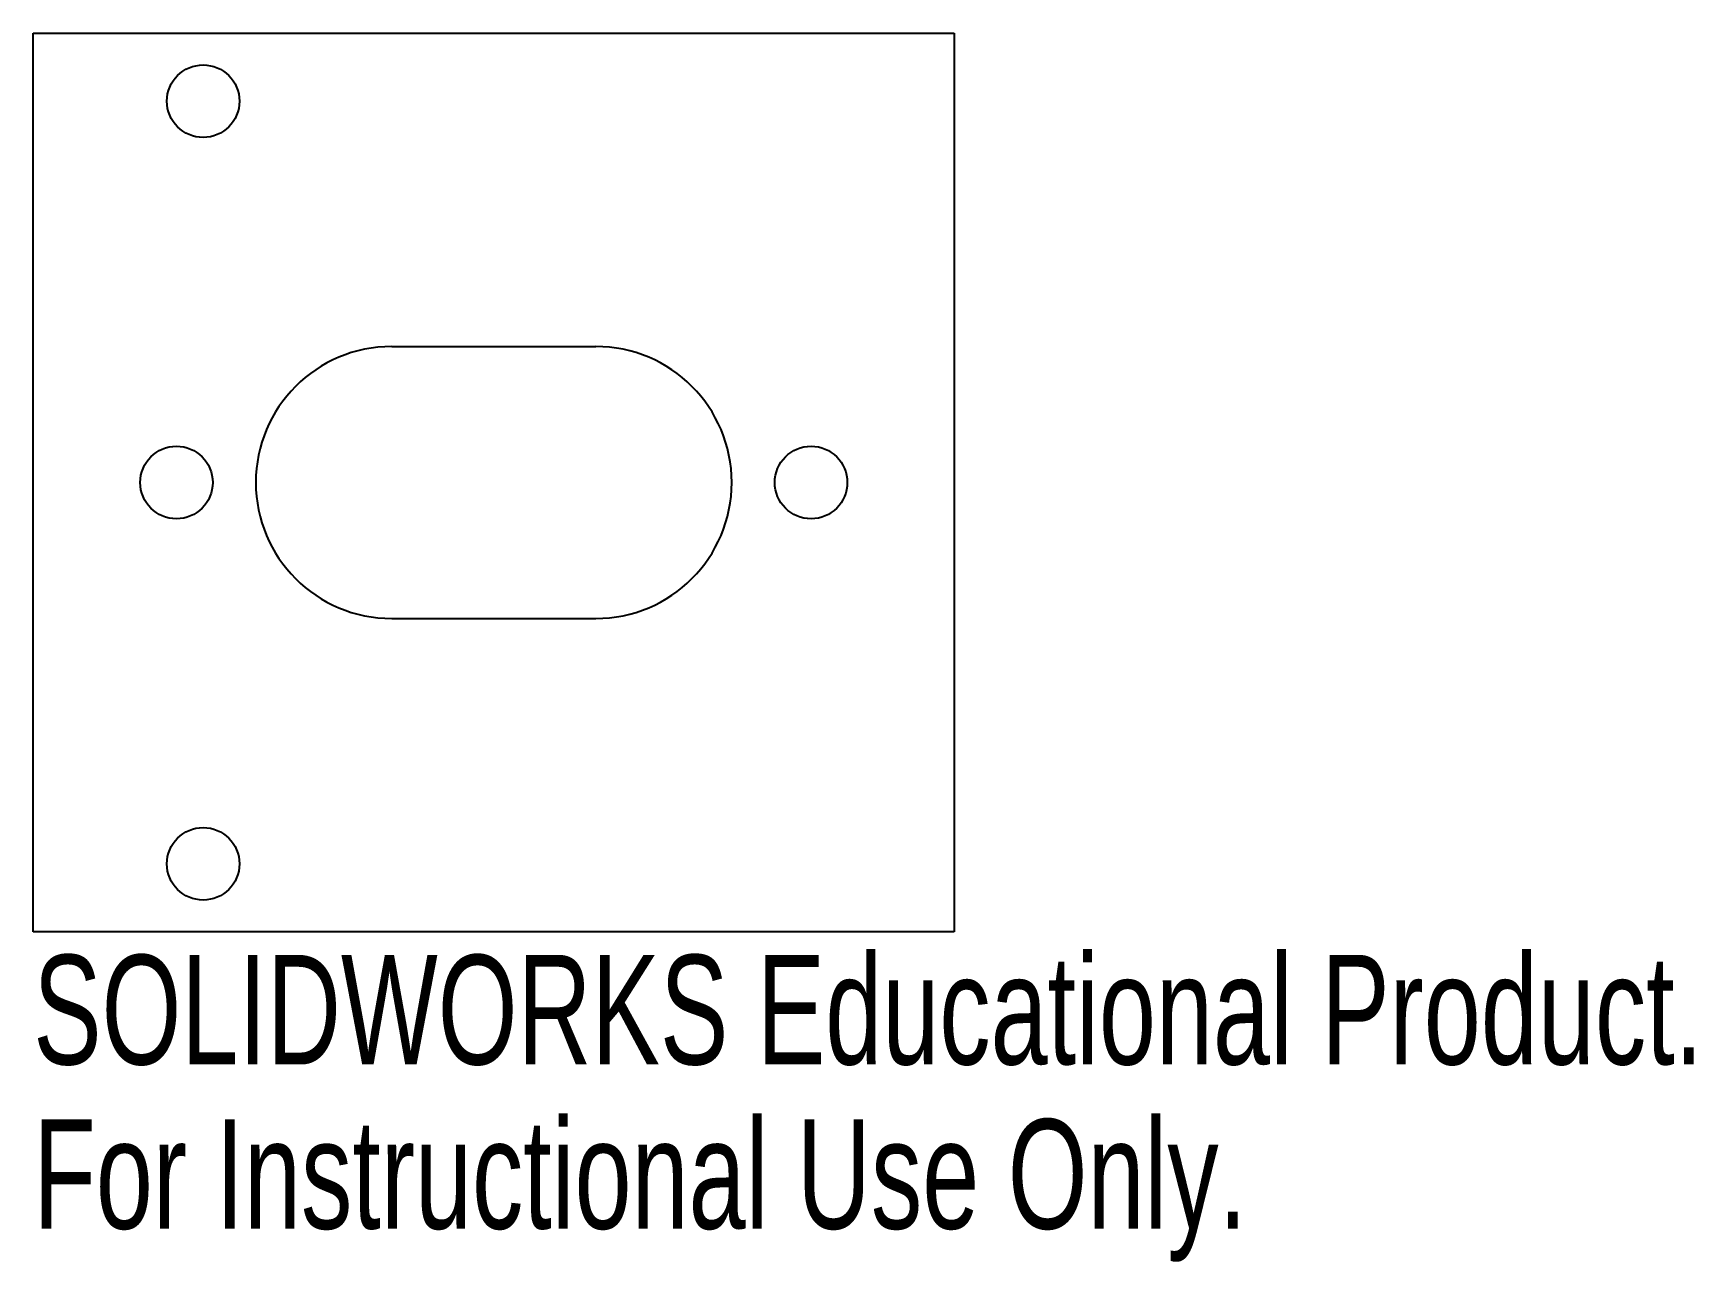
# Model space of a CAD drawing. Header units: millimetres. Extents: x -49.7 to 23.6, y -40.4 to 13.8.
import ezdxf

# ---------------------------------------------------------------- set-up
doc = ezdxf.new("R2010")
doc.units = ezdxf.units.MM
doc.styles.add('SLDTEXTSTYLE0', font='TXT', dxfattribs={"width": 0.7})

msp = doc.modelspace()

# ---------------------------------------------------------------- linework, layer by layer
at = {"color": 7, "linetype": 'Continuous'}
for p, q in [((-49.685, -25.825), (-49.685, 13.825)), ((-49.685, 13.825), (-9.045, 13.825)), ((-9.045, 13.825), (-9.045, -25.825)), ((-33.865, 0), (-24.865, 0)), ((-33.865, -12), (-24.865, -12)), ((-9.045, -25.825), (-49.685, -25.825))]:
    msp.add_line(p, q, dxfattribs=at)
for centre in [(-42.185, 10.825), (-43.365, -6), (-15.365, -6), (-42.185, -22.825)]:
    msp.add_circle(centre, 1.6, dxfattribs=at)
for centre, start, end in [((-33.865, -6), 90, 270), ((-24.865, -6), 270, 90)]:
    msp.add_arc(centre, 6, start, end, dxfattribs=at)

# ---------------------------------------------------------------- texts
at = {"color": 7, "linetype": 'Continuous', "char_height": 4.83362, "attachment_point": 1, "style": 'SLDTEXTSTYLE0'}
for s, insert in [('SOLIDWORKS Educational Product.', (-49.685, -26.845)), ('For Instructional Use Only.', (-49.685, -34.095))]:
    msp.add_mtext(s, dxfattribs=dict(at, insert=insert))

doc.saveas('drawing.dxf')
